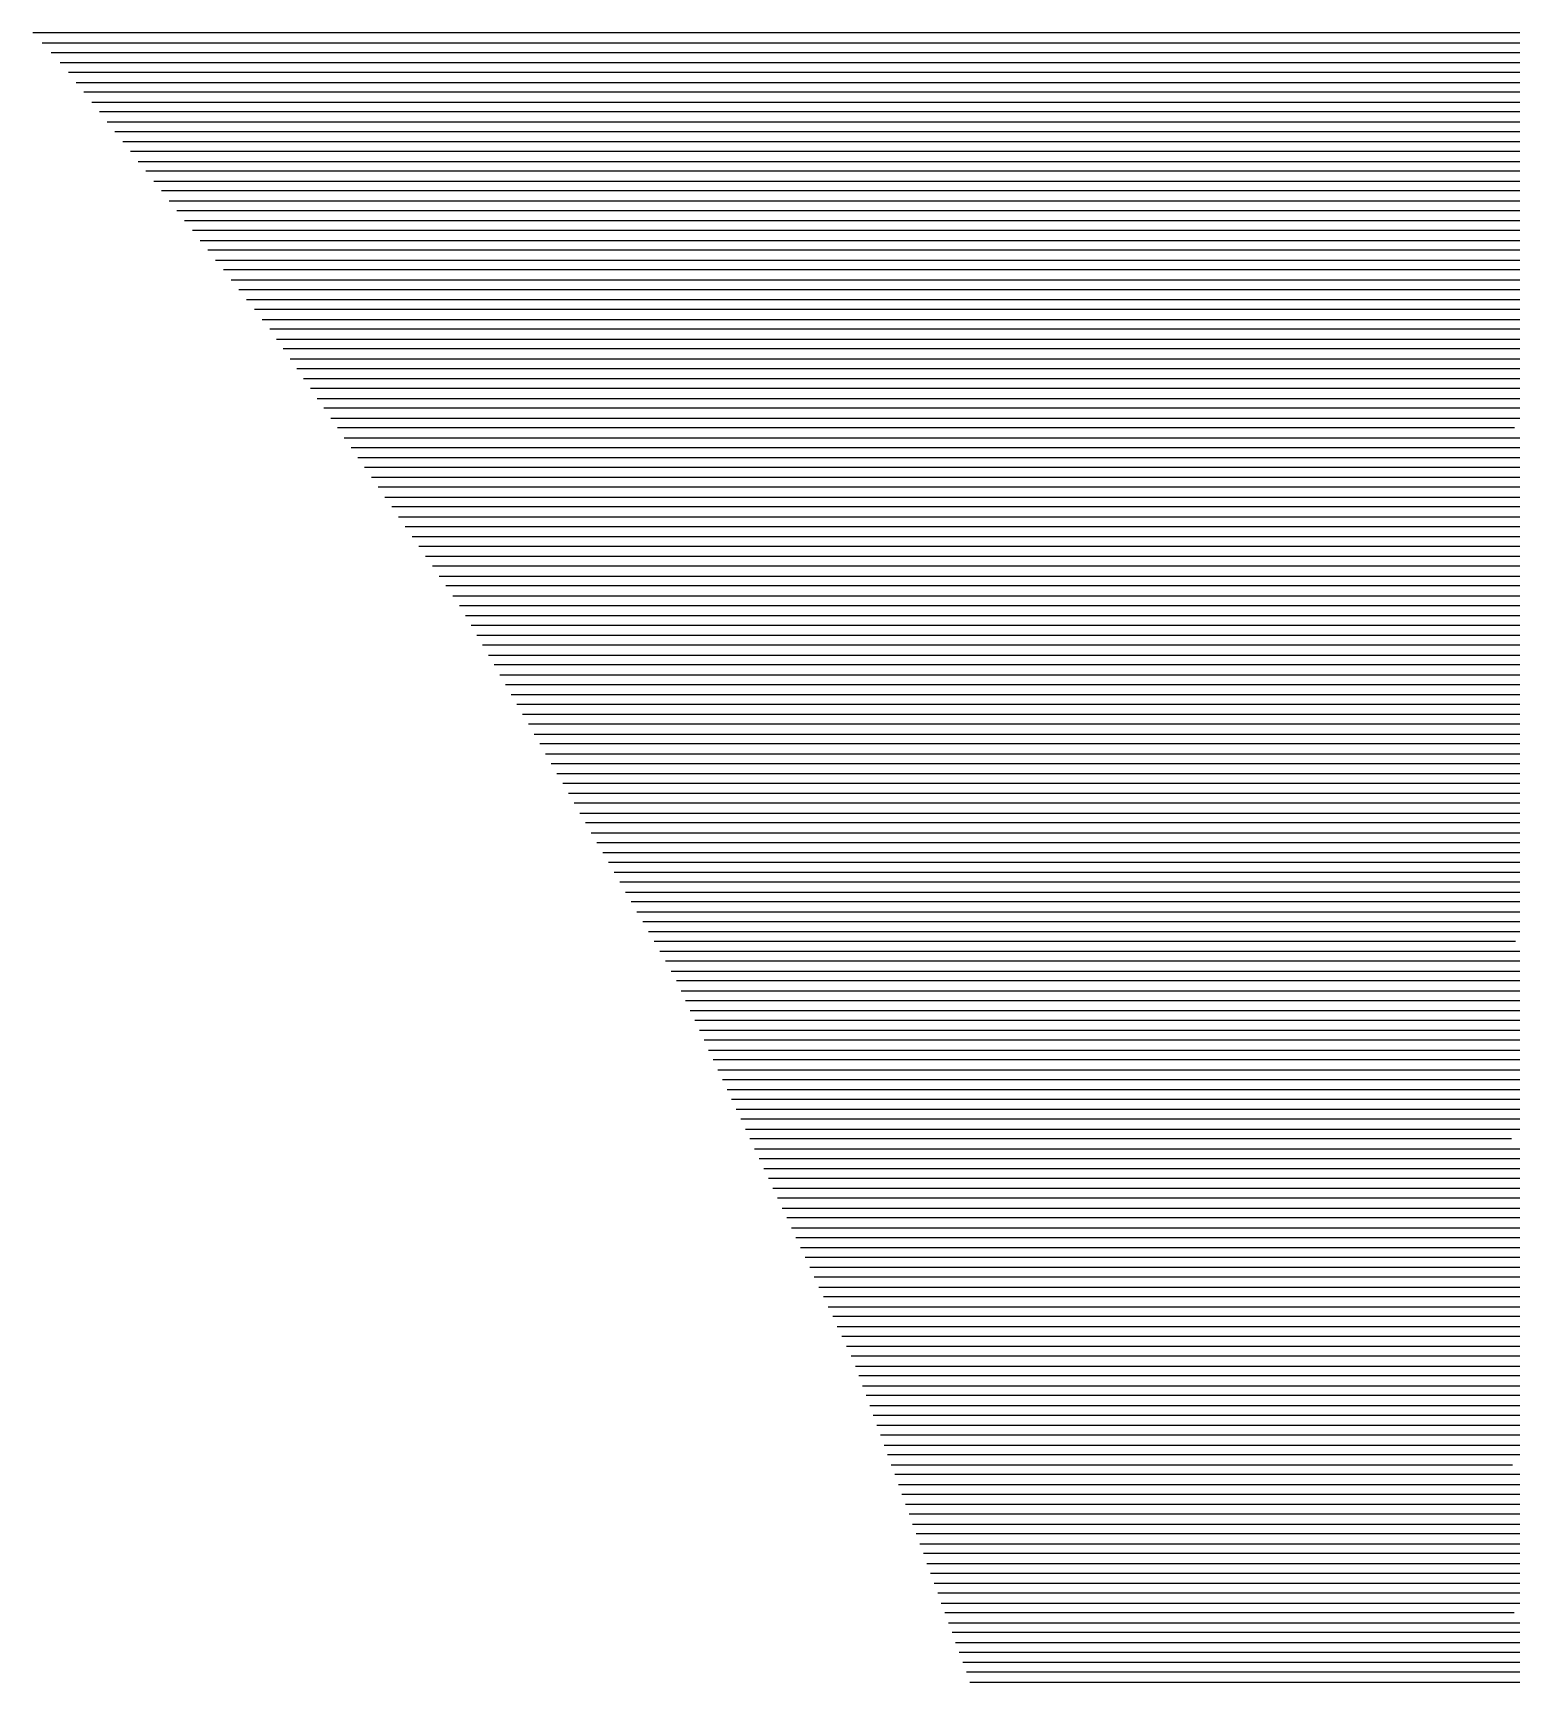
# Model space of a CAD drawing. Header units: metres. Extents: x -6.9 to 6.9, y -7 to 7.
# Drawn here: x 3.711 to 5.208, y 1.678 to 3.348 of the extents above; entities that cross this region are included whole.
import ezdxf

# ---------------------------------------------------------------- set-up
doc = ezdxf.new("R2010")
doc.units = ezdxf.units.M

msp = doc.modelspace()

# ---------------------------------------------------------------- linework, layer by layer
for p, q in [((3.766163, 3.347827, 0.406599), (3.710956, 3.347827, 0.396415)), ((3.780358, 3.347827, 0.409272), (3.766163, 3.347827, 0.406599)), ((3.806334, 3.347827, 0.414191), (3.780358, 3.347827, 0.409272)), ((4.330241, 3.347827, 0.512249), (3.806334, 3.347827, 0.414191)), ((4.628164, 3.347827, 0.569121), (4.330241, 3.347827, 0.512249)), ((5.020671, 3.347827, 0.643281), (4.628164, 3.347827, 0.569121)), ((5.682379, 3.347827, 0.770491), (5.020671, 3.347827, 0.643281)), ((3.720134, 3.337827, 0.39854), (3.759423, 3.337827, 0.405788)), ((3.752683, 3.327827, 0.404976), (3.729311, 3.327827, 0.400665)), ((3.758692, 3.327827, 0.406108), (3.752683, 3.327827, 0.404976)), ((3.769688, 3.327827, 0.40819), (3.758692, 3.327827, 0.406108)), ((3.759423, 3.337827, 0.405788), (3.769525, 3.337827, 0.40769)), ((3.769525, 3.337827, 0.40769), (3.788011, 3.337827, 0.41119)), ((4.304862, 3.327827, 0.508357), (3.769688, 3.327827, 0.40819)), ((3.788011, 3.337827, 0.41119), (4.317552, 3.337827, 0.510303)), ((4.58288, 3.327827, 0.56143), (4.304862, 3.327827, 0.508357)), ((4.317552, 3.337827, 0.510303), (4.605522, 3.337827, 0.565275)), ((4.99062, 3.327827, 0.638467), (4.58288, 3.327827, 0.56143)), ((4.605522, 3.337827, 0.565275), (5.005646, 3.337827, 0.640874)), ((5.629621, 3.327827, 0.761312), (4.99062, 3.327827, 0.638467)), ((5.005646, 3.337827, 0.640874), (5.656, 3.337827, 0.765901)), ((3.738489, 3.317827, 0.40279), (3.745942, 3.317827, 0.404165)), ((3.745942, 3.317827, 0.404165), (3.747858, 3.317827, 0.404525)), ((4.279484, 3.307827, 0.504465), (3.746958, 3.307827, 0.404794)), ((3.747858, 3.317827, 0.404525), (3.751365, 3.317827, 0.40519)), ((3.751365, 3.317827, 0.40519), (4.292173, 3.317827, 0.506411)), ((4.537597, 3.307827, 0.553738), (4.279484, 3.307827, 0.504465)), ((4.292173, 3.317827, 0.506411), (4.560239, 3.317827, 0.557584)), ((4.960568, 3.307827, 0.633653), (4.537597, 3.307827, 0.553738)), ((4.560239, 3.317827, 0.557584), (4.975594, 3.317827, 0.63606)), ((5.576862, 3.307827, 0.752132), (4.960568, 3.307827, 0.633653)), ((4.975594, 3.317827, 0.63606), (5.603242, 3.317827, 0.756722)), ((3.754801, 3.297827, 0.406691), (4.266794, 3.297827, 0.502519)), ((4.266794, 3.297827, 0.502519), (4.514956, 3.297827, 0.549892)), ((4.514956, 3.297827, 0.549892), (4.945542, 3.297827, 0.631246)), ((4.945542, 3.297827, 0.631246), (5.550483, 3.297827, 0.747543)), ((4.254105, 3.287827, 0.500573), (3.762645, 3.287827, 0.408588)), ((3.770488, 3.277827, 0.410485), (4.241416, 3.277827, 0.498627)), ((4.241416, 3.277827, 0.498627), (4.469673, 3.277827, 0.5422)), ((4.492314, 3.287827, 0.546046), (4.254105, 3.287827, 0.500573)), ((4.469673, 3.277827, 0.5422), (4.91549, 3.277827, 0.626432)), ((4.930516, 3.287827, 0.628839), (4.492314, 3.287827, 0.546046)), ((4.91549, 3.277827, 0.626432), (5.497725, 3.277827, 0.738364)), ((5.524104, 3.287827, 0.742953), (4.930516, 3.287827, 0.628839)), ((4.228726, 3.267827, 0.496681), (3.778332, 3.267827, 0.412382)), ((3.786175, 3.257827, 0.414279), (4.216037, 3.257827, 0.494735)), ((4.216037, 3.257827, 0.494735), (4.42439, 3.257827, 0.534509)), ((4.447031, 3.267827, 0.538355), (4.228726, 3.267827, 0.496681)), ((4.42439, 3.257827, 0.534509), (4.885439, 3.257827, 0.621618)), ((4.900464, 3.267827, 0.624025), (4.447031, 3.267827, 0.538355)), ((4.885439, 3.257827, 0.621618), (5.444966, 3.257827, 0.729185)), ((5.471346, 3.267827, 0.733774), (4.900464, 3.267827, 0.624025)), ((4.203348, 3.247827, 0.492789), (3.794019, 3.247827, 0.416176)), ((4.401748, 3.247827, 0.530663), (4.203348, 3.247827, 0.492789)), ((4.870413, 3.247827, 0.619211), (4.401748, 3.247827, 0.530663)), ((5.418587, 3.247827, 0.724595), (4.870413, 3.247827, 0.619211)), ((3.801862, 3.237827, 0.418073), (4.190658, 3.237827, 0.490843)), ((4.177969, 3.227827, 0.488897), (3.809706, 3.227827, 0.41997)), ((4.356465, 3.227827, 0.522971), (4.177969, 3.227827, 0.488897)), ((4.190658, 3.237827, 0.490843), (4.379107, 3.237827, 0.526817)), ((4.840361, 3.227827, 0.614397), (4.356465, 3.227827, 0.522971)), ((4.379107, 3.237827, 0.526817), (4.855387, 3.237827, 0.616804)), ((5.365829, 3.227827, 0.715416), (4.840361, 3.227827, 0.614397)), ((4.855387, 3.237827, 0.616804), (5.392208, 3.237827, 0.720005)), ((3.817549, 3.217827, 0.421867), (4.16528, 3.217827, 0.486951)), ((4.152591, 3.207827, 0.485005), (3.825393, 3.207827, 0.423764)), ((4.311182, 3.207827, 0.51528), (4.152591, 3.207827, 0.485005)), ((4.16528, 3.217827, 0.486951), (4.333824, 3.217827, 0.519125)), ((4.810309, 3.207827, 0.609583), (4.311182, 3.207827, 0.51528)), ((4.333824, 3.217827, 0.519125), (4.825335, 3.217827, 0.61199)), ((5.31307, 3.207827, 0.706237), (4.810309, 3.207827, 0.609583)), ((4.825335, 3.217827, 0.61199), (5.339449, 3.217827, 0.710826)), ((3.833236, 3.197827, 0.425661), (4.139901, 3.197827, 0.483059)), ((4.139901, 3.197827, 0.483059), (4.288541, 3.197827, 0.511434)), ((4.288541, 3.197827, 0.511434), (4.795283, 3.197827, 0.607176)), ((4.795283, 3.197827, 0.607176), (5.286691, 3.197827, 0.701647)), ((4.127212, 3.187827, 0.481113), (3.84108, 3.187827, 0.427558)), ((3.848924, 3.177827, 0.429456), (4.114523, 3.177827, 0.479167)), ((4.114523, 3.177827, 0.479167), (4.243258, 3.177827, 0.503742)), ((4.265899, 3.187827, 0.507588), (4.127212, 3.187827, 0.481113)), ((4.243258, 3.177827, 0.503742), (4.765232, 3.177827, 0.602362)), ((4.780257, 3.187827, 0.604769), (4.265899, 3.187827, 0.507588)), ((4.765232, 3.177827, 0.602362), (5.233933, 3.177827, 0.692468)), ((5.260312, 3.187827, 0.697057), (4.780257, 3.187827, 0.604769)), ((4.101833, 3.167827, 0.477221), (3.856767, 3.167827, 0.431353)), ((3.864611, 3.157827, 0.43325), (4.089144, 3.157827, 0.475275)), ((4.089144, 3.157827, 0.475275), (4.197975, 3.157827, 0.49605)), ((4.220616, 3.167827, 0.499896), (4.101833, 3.167827, 0.477221)), ((4.197975, 3.157827, 0.49605), (4.73518, 3.157827, 0.597548)), ((4.750206, 3.167827, 0.599955), (4.220616, 3.167827, 0.499896)), ((4.73518, 3.157827, 0.597548), (5.181174, 3.157827, 0.683289)), ((5.207553, 3.167827, 0.687878), (4.750206, 3.167827, 0.599955)), ((5.181174, 3.157827, 0.683289), (5.533937, 3.157827, 0.750509)), ((5.549277, 3.167827, 0.752995), (5.207553, 3.167827, 0.687878)), ((4.076455, 3.147827, 0.473329), (3.872454, 3.147827, 0.435147)), ((4.175333, 3.147827, 0.492204), (4.076455, 3.147827, 0.473329)), ((4.720154, 3.147827, 0.595141), (4.175333, 3.147827, 0.492204)), ((5.154795, 3.147827, 0.678699), (4.720154, 3.147827, 0.595141)), ((5.518598, 3.147827, 0.748023), (5.154795, 3.147827, 0.678699)), ((3.880298, 3.137827, 0.437044), (4.063765, 3.137827, 0.471383)), ((4.051076, 3.127827, 0.469437), (3.888141, 3.127827, 0.438941)), ((4.13005, 3.127827, 0.484513), (4.051076, 3.127827, 0.469437)), ((4.063765, 3.137827, 0.471383), (4.152692, 3.137827, 0.488359)), ((4.690102, 3.127827, 0.590328), (4.13005, 3.127827, 0.484513)), ((4.152692, 3.137827, 0.488359), (4.705128, 3.137827, 0.592735)), ((5.102037, 3.127827, 0.66952), (4.690102, 3.127827, 0.590328)), ((4.705128, 3.137827, 0.592735), (5.128416, 3.137827, 0.67411)), ((5.487918, 3.127827, 0.743051), (5.102037, 3.127827, 0.66952)), ((5.128416, 3.137827, 0.67411), (5.503258, 3.137827, 0.745537)), ((3.895985, 3.117827, 0.440838), (4.038387, 3.117827, 0.467491)), ((4.025697, 3.107827, 0.465545), (3.903828, 3.107827, 0.442735)), ((4.084767, 3.107827, 0.476821), (4.025697, 3.107827, 0.465545)), ((4.038387, 3.117827, 0.467491), (4.107409, 3.117827, 0.480667)), ((4.66005, 3.107827, 0.585514), (4.084767, 3.107827, 0.476821)), ((4.107409, 3.117827, 0.480667), (4.675076, 3.117827, 0.587921)), ((5.049278, 3.107827, 0.660341), (4.66005, 3.107827, 0.585514)), ((4.675076, 3.117827, 0.587921), (5.075657, 3.117827, 0.66493)), ((5.457239, 3.107827, 0.738079), (5.049278, 3.107827, 0.660341)), ((5.075657, 3.117827, 0.66493), (5.472579, 3.117827, 0.740565)), ((3.911672, 3.097827, 0.444632), (4.013008, 3.097827, 0.463599)), ((4.013008, 3.097827, 0.463599), (4.062126, 3.097827, 0.472975)), ((4.062126, 3.097827, 0.472975), (4.645024, 3.097827, 0.583107)), ((4.645024, 3.097827, 0.583107), (5.022899, 3.097827, 0.655751)), ((5.022899, 3.097827, 0.655751), (5.4419, 3.097827, 0.735593)), ((4.000319, 3.087827, 0.461653), (3.919515, 3.087827, 0.446529)), ((3.927359, 3.077827, 0.448426), (3.98763, 3.077827, 0.459707)), ((3.98763, 3.077827, 0.459707), (4.016843, 3.077827, 0.465284)), ((4.039484, 3.087827, 0.469129), (4.000319, 3.087827, 0.461653)), ((4.016843, 3.077827, 0.465284), (4.614973, 3.077827, 0.578293)), ((4.629999, 3.087827, 0.5807), (4.039484, 3.087827, 0.469129)), ((4.614973, 3.077827, 0.578293), (4.97014, 3.077827, 0.646572)), ((4.99652, 3.087827, 0.651162), (4.629999, 3.087827, 0.5807)), ((4.97014, 3.077827, 0.646572), (5.411221, 3.077827, 0.730622)), ((5.42656, 3.087827, 0.733107), (4.99652, 3.087827, 0.651162)), ((3.97494, 3.067827, 0.457761), (3.935202, 3.067827, 0.450323)), ((3.943046, 3.057827, 0.45222), (3.962251, 3.057827, 0.455815)), ((3.962251, 3.057827, 0.455815), (3.97156, 3.057827, 0.457592)), ((3.97156, 3.057827, 0.457592), (4.584921, 3.057827, 0.573479)), ((3.994201, 3.067827, 0.461438), (3.97494, 3.067827, 0.457761)), ((4.599947, 3.067827, 0.575886), (3.994201, 3.067827, 0.461438)), ((4.584921, 3.057827, 0.573479), (4.917382, 3.057827, 0.637393)), ((4.943761, 3.067827, 0.641982), (4.599947, 3.067827, 0.575886)), ((4.917382, 3.057827, 0.637393), (5.380542, 3.057827, 0.72565)), ((5.395881, 3.067827, 0.728136), (4.943761, 3.067827, 0.641982)), ((4.569895, 3.047827, 0.571072), (3.950826, 3.047827, 0.454107)), ((4.891003, 3.047827, 0.632803), (4.569895, 3.047827, 0.571072)), ((5.365202, 3.047827, 0.723164), (4.891003, 3.047827, 0.632803)), ((3.957688, 3.037827, 0.455835), (4.554869, 3.037827, 0.568665)), ((4.539843, 3.027827, 0.566258), (3.964551, 3.027827, 0.457564)), ((4.838244, 3.027827, 0.623624), (4.539843, 3.027827, 0.566258)), ((4.554869, 3.037827, 0.568665), (4.864624, 3.037827, 0.628214)), ((5.334523, 3.027827, 0.718192), (4.838244, 3.027827, 0.623624)), ((4.864624, 3.037827, 0.628214), (5.349863, 3.037827, 0.720678)), ((3.971413, 3.017827, 0.459292), (4.524817, 3.017827, 0.563851)), ((4.509792, 3.007827, 0.561444), (3.978276, 3.007827, 0.461021)), ((4.785486, 3.007827, 0.614445), (4.509792, 3.007827, 0.561444)), ((4.524817, 3.017827, 0.563851), (4.811865, 3.017827, 0.619034)), ((5.303844, 3.007827, 0.71322), (4.785486, 3.007827, 0.614445)), ((4.811865, 3.017827, 0.619034), (5.319184, 3.017827, 0.715706)), ((3.985138, 2.997827, 0.462749), (4.494766, 2.997827, 0.559037)), ((4.494766, 2.997827, 0.559037), (4.759107, 2.997827, 0.609855)), ((4.759107, 2.997827, 0.609855), (5.288505, 2.997827, 0.710734)), ((4.47974, 2.987827, 0.55663), (3.992001, 2.987827, 0.464478)), ((3.998863, 2.977827, 0.466206), (4.464714, 2.977827, 0.554223)), ((4.464714, 2.977827, 0.554223), (4.706348, 2.977827, 0.600676)), ((4.732728, 2.987827, 0.605266), (4.47974, 2.987827, 0.55663)), ((4.706348, 2.977827, 0.600676), (5.257826, 2.977827, 0.705762)), ((5.273165, 2.987827, 0.708248), (4.732728, 2.987827, 0.605266)), ((4.449688, 2.967827, 0.551816), (4.005725, 2.967827, 0.467935)), ((4.012588, 2.957827, 0.469664), (4.434662, 2.957827, 0.549409)), ((4.434662, 2.957827, 0.549409), (4.65359, 2.957827, 0.591497)), ((4.679969, 2.967827, 0.596087), (4.449688, 2.967827, 0.551816)), ((4.65359, 2.957827, 0.591497), (5.227146, 2.957827, 0.70079)), ((5.242486, 2.967827, 0.703276), (4.679969, 2.967827, 0.596087)), ((4.419636, 2.947827, 0.547002), (4.01945, 2.947827, 0.471392)), ((4.627211, 2.947827, 0.586907), (4.419636, 2.947827, 0.547002)), ((5.211807, 2.947827, 0.698304), (4.627211, 2.947827, 0.586907)), ((4.026313, 2.937827, 0.473121), (4.40461, 2.937827, 0.544595)), ((4.389585, 2.927827, 0.542188), (4.033175, 2.927827, 0.474849)), ((4.574452, 2.927827, 0.577728), (4.389585, 2.927827, 0.542188)), ((4.40461, 2.937827, 0.544595), (4.600831, 2.937827, 0.582318)), ((5.181128, 2.927827, 0.693333), (4.574452, 2.927827, 0.577728)), ((4.600831, 2.937827, 0.582318), (5.196467, 2.937827, 0.695819)), ((5.824298, 2.927827, 0.817882), (5.181128, 2.927827, 0.693333)), ((5.196467, 2.937827, 0.695819), (5.851659, 2.937827, 0.822696)), ((4.040037, 2.917827, 0.476578), (4.374559, 2.917827, 0.539781)), ((4.359533, 2.907827, 0.537374), (4.0469, 2.907827, 0.478306)), ((4.521694, 2.907827, 0.568549), (4.359533, 2.907827, 0.537374)), ((4.374559, 2.917827, 0.539781), (4.548073, 2.917827, 0.573139)), ((5.150449, 2.907827, 0.688361), (4.521694, 2.907827, 0.568549)), ((4.548073, 2.917827, 0.573139), (5.165788, 2.917827, 0.690847)), ((5.769575, 2.907827, 0.808254), (5.150449, 2.907827, 0.688361)), ((5.165788, 2.917827, 0.690847), (5.796936, 2.917827, 0.813068)), ((4.053762, 2.897827, 0.480035), (4.344507, 2.897827, 0.534967)), ((4.344507, 2.897827, 0.534967), (4.495315, 2.897827, 0.563959)), ((4.495315, 2.897827, 0.563959), (5.135109, 2.897827, 0.685875)), ((5.135109, 2.897827, 0.685875), (5.742214, 2.897827, 0.80344)), ((4.329481, 2.887827, 0.53256), (4.060625, 2.887827, 0.481763)), ((4.067487, 2.877827, 0.483492), (4.314455, 2.877827, 0.530154)), ((4.314455, 2.877827, 0.530154), (4.442556, 2.877827, 0.55478)), ((4.468935, 2.887827, 0.55937), (4.329481, 2.887827, 0.53256)), ((4.442556, 2.877827, 0.55478), (5.10443, 2.877827, 0.680903)), ((5.11977, 2.887827, 0.683389), (4.468935, 2.887827, 0.55937)), ((5.10443, 2.877827, 0.680903), (5.687491, 2.877827, 0.793812)), ((5.714852, 2.887827, 0.798626), (5.11977, 2.887827, 0.683389)), ((4.299429, 2.867827, 0.527747), (4.07435, 2.867827, 0.485221)), ((4.081212, 2.857827, 0.486949), (4.284403, 2.857827, 0.52534)), ((4.284403, 2.857827, 0.52534), (4.389798, 2.857827, 0.545601)), ((4.416177, 2.867827, 0.550191), (4.299429, 2.867827, 0.527747)), ((4.389798, 2.857827, 0.545601), (5.073751, 2.857827, 0.675931)), ((5.089091, 2.867827, 0.678417), (4.416177, 2.867827, 0.550191)), ((5.073751, 2.857827, 0.675931), (5.632768, 2.857827, 0.784184)), ((5.66013, 2.867827, 0.788998), (5.089091, 2.867827, 0.678417)), ((4.269378, 2.847827, 0.522933), (4.088074, 2.847827, 0.488678)), ((4.363419, 2.847827, 0.541012), (4.269378, 2.847827, 0.522933)), ((5.058412, 2.847827, 0.673445), (4.363419, 2.847827, 0.541012)), ((5.605407, 2.847827, 0.77937), (5.058412, 2.847827, 0.673445)), ((4.094937, 2.837827, 0.490406), (4.254352, 2.837827, 0.520526)), ((4.239326, 2.827827, 0.518119), (4.101799, 2.827827, 0.492135)), ((4.31066, 2.827827, 0.531832), (4.239326, 2.827827, 0.518119)), ((4.254352, 2.837827, 0.520526), (4.337039, 2.837827, 0.536422)), ((5.027733, 2.827827, 0.668473), (4.31066, 2.827827, 0.531832)), ((4.337039, 2.837827, 0.536422), (5.043072, 2.837827, 0.670959)), ((5.550684, 2.827827, 0.769742), (5.027733, 2.827827, 0.668473)), ((5.043072, 2.837827, 0.670959), (5.578045, 2.837827, 0.774556)), ((4.108662, 2.817827, 0.493863), (4.2243, 2.817827, 0.515712)), ((4.209274, 2.807827, 0.513305), (4.115524, 2.807827, 0.495592)), ((4.257902, 2.807827, 0.522653), (4.209274, 2.807827, 0.513305)), ((4.2243, 2.817827, 0.515712), (4.284281, 2.817827, 0.527243)), ((4.997054, 2.807827, 0.663501), (4.257902, 2.807827, 0.522653)), ((4.284281, 2.817827, 0.527243), (5.012393, 2.817827, 0.665987)), ((5.495961, 2.807827, 0.760114), (4.997054, 2.807827, 0.663501)), ((5.012393, 2.817827, 0.665987), (5.523323, 2.817827, 0.764928)), ((4.122386, 2.797827, 0.49732), (4.194248, 2.797827, 0.510898)), ((4.194248, 2.797827, 0.510898), (4.231522, 2.797827, 0.518064)), ((4.231522, 2.797827, 0.518064), (4.981714, 2.797827, 0.661016)), ((4.981714, 2.797827, 0.661016), (5.4686, 2.797827, 0.7553)), ((4.179222, 2.787827, 0.508491), (4.129249, 2.787827, 0.499049)), ((4.136111, 2.777827, 0.500778), (4.164196, 2.777827, 0.506084)), ((4.164196, 2.777827, 0.506084), (4.178764, 2.777827, 0.508884)), ((4.178764, 2.777827, 0.508884), (4.951035, 2.777827, 0.656044)), ((4.205143, 2.787827, 0.513474), (4.179222, 2.787827, 0.508491)), ((4.966375, 2.787827, 0.65853), (4.205143, 2.787827, 0.513474)), ((4.951035, 2.777827, 0.656044), (5.413877, 2.777827, 0.745672)), ((5.441238, 2.787827, 0.750486), (4.966375, 2.787827, 0.65853)), ((4.149171, 2.767827, 0.503677), (4.142974, 2.767827, 0.502506)), ((4.149068, 2.757827, 0.5041), (4.920356, 2.757827, 0.651072)), ((4.152385, 2.767827, 0.504295), (4.149171, 2.767827, 0.503677)), ((4.935695, 2.767827, 0.653558), (4.152385, 2.767827, 0.504295)), ((4.920356, 2.757827, 0.651072), (5.359154, 2.757827, 0.736045)), ((5.386516, 2.767827, 0.740858), (4.935695, 2.767827, 0.653558)), ((4.905016, 2.747827, 0.648586), (4.15486, 2.747827, 0.505641)), ((5.331793, 2.747827, 0.731231), (4.905016, 2.747827, 0.648586)), ((4.160652, 2.737827, 0.507181), (4.889677, 2.737827, 0.6461)), ((4.874337, 2.727827, 0.643614), (4.166443, 2.727827, 0.508722)), ((5.27707, 2.727827, 0.721603), (4.874337, 2.727827, 0.643614)), ((4.889677, 2.737827, 0.6461), (5.304432, 2.737827, 0.726417)), ((4.172235, 2.717827, 0.510263), (4.858998, 2.717827, 0.641128)), ((4.843658, 2.707827, 0.638642), (4.178026, 2.707827, 0.511803)), ((5.222347, 2.707827, 0.711975), (4.843658, 2.707827, 0.638642)), ((4.858998, 2.717827, 0.641128), (5.249709, 2.717827, 0.716789)), ((4.183818, 2.697827, 0.513344), (4.828319, 2.697827, 0.636156)), ((4.828319, 2.697827, 0.636156), (5.194986, 2.697827, 0.707161)), ((5.194986, 2.697827, 0.707161), (5.635978, 2.697827, 0.7919)), ((4.812979, 2.687827, 0.63367), (4.18961, 2.687827, 0.514885)), ((4.195401, 2.677827, 0.516425), (4.79764, 2.677827, 0.631184)), ((4.79764, 2.677827, 0.631184), (5.140263, 2.677827, 0.697533)), ((5.167625, 2.687827, 0.702347), (4.812979, 2.687827, 0.63367)), ((5.140263, 2.677827, 0.697533), (5.604628, 2.677827, 0.786764)), ((5.620303, 2.687827, 0.789332), (5.167625, 2.687827, 0.702347)), ((4.7823, 2.667827, 0.628698), (4.201193, 2.667827, 0.517966)), ((4.206984, 2.657827, 0.519507), (4.766961, 2.657827, 0.626212)), ((4.766961, 2.657827, 0.626212), (5.085541, 2.657827, 0.687905)), ((5.112902, 2.667827, 0.692719), (4.7823, 2.667827, 0.628698)), ((5.085541, 2.657827, 0.687905), (5.573278, 2.657827, 0.781627)), ((5.588953, 2.667827, 0.784195), (5.112902, 2.667827, 0.692719)), ((4.751621, 2.647827, 0.623727), (4.212776, 2.647827, 0.521048)), ((5.058179, 2.647827, 0.683091), (4.751621, 2.647827, 0.623727)), ((5.557603, 2.647827, 0.779059), (5.058179, 2.647827, 0.683091)), ((4.218568, 2.637827, 0.522588), (4.736282, 2.637827, 0.621241)), ((4.720942, 2.627827, 0.618755), (4.224359, 2.627827, 0.524129)), ((5.003456, 2.627827, 0.673463), (4.720942, 2.627827, 0.618755)), ((4.736282, 2.637827, 0.621241), (5.030818, 2.637827, 0.678277)), ((5.526254, 2.627827, 0.773922), (5.003456, 2.627827, 0.673463)), ((5.030818, 2.637827, 0.678277), (5.541929, 2.637827, 0.77649)), ((4.230151, 2.617827, 0.52567), (4.705603, 2.617827, 0.616269)), ((4.690263, 2.607827, 0.613783), (4.235942, 2.607827, 0.52721)), ((4.948734, 2.607827, 0.663835), (4.690263, 2.607827, 0.613783)), ((4.705603, 2.617827, 0.616269), (4.976095, 2.617827, 0.668649)), ((5.494904, 2.607827, 0.768786), (4.948734, 2.607827, 0.663835)), ((4.976095, 2.617827, 0.668649), (5.510579, 2.617827, 0.771354)), ((4.241734, 2.597827, 0.528751), (4.674923, 2.597827, 0.611297)), ((4.674923, 2.597827, 0.611297), (4.921372, 2.597827, 0.659021)), ((4.921372, 2.597827, 0.659021), (5.479229, 2.597827, 0.766217)), ((4.659584, 2.587827, 0.608811), (4.247526, 2.587827, 0.530292)), ((4.253317, 2.577827, 0.531832), (4.644244, 2.577827, 0.606325)), ((4.644244, 2.577827, 0.606325), (4.866649, 2.577827, 0.649393)), ((4.894011, 2.587827, 0.654207), (4.659584, 2.587827, 0.608811)), ((4.866649, 2.577827, 0.649393), (5.44788, 2.577827, 0.761081)), ((5.463554, 2.587827, 0.763649), (4.894011, 2.587827, 0.654207)), ((4.628905, 2.567827, 0.603839), (4.259109, 2.567827, 0.533373)), ((4.2649, 2.557827, 0.534914), (4.613565, 2.557827, 0.601353)), ((4.613565, 2.557827, 0.601353), (4.811927, 2.557827, 0.639766)), ((4.839288, 2.567827, 0.64458), (4.628905, 2.567827, 0.603839)), ((4.811927, 2.557827, 0.639766), (5.41653, 2.557827, 0.755944)), ((5.432205, 2.567827, 0.758512), (4.839288, 2.567827, 0.64458)), ((4.598226, 2.547827, 0.598867), (4.270692, 2.547827, 0.536454)), ((4.784565, 2.547827, 0.634952), (4.598226, 2.547827, 0.598867)), ((5.400855, 2.547827, 0.753376), (4.784565, 2.547827, 0.634952)), ((4.276484, 2.537827, 0.537995), (4.582886, 2.537827, 0.596381)), ((4.567547, 2.527827, 0.593895), (4.282275, 2.527827, 0.539536)), ((4.729843, 2.527827, 0.625324), (4.567547, 2.527827, 0.593895)), ((4.582886, 2.537827, 0.596381), (4.757204, 2.537827, 0.630138)), ((5.369505, 2.527827, 0.748239), (4.729843, 2.527827, 0.625324)), ((4.757204, 2.537827, 0.630138), (5.38518, 2.537827, 0.750807)), ((4.288067, 2.517827, 0.541076), (4.552207, 2.517827, 0.591409)), ((4.536868, 2.507827, 0.588924), (4.293858, 2.507827, 0.542617)), ((4.67512, 2.507827, 0.615696), (4.536868, 2.507827, 0.588924)), ((4.552207, 2.517827, 0.591409), (4.702481, 2.517827, 0.62051)), ((5.338156, 2.507827, 0.743103), (4.67512, 2.507827, 0.615696)), ((4.702481, 2.517827, 0.62051), (5.353831, 2.517827, 0.745671)), ((4.29965, 2.497827, 0.544158), (4.521528, 2.497827, 0.586438)), ((4.521528, 2.497827, 0.586438), (4.647758, 2.497827, 0.610882)), ((4.647758, 2.497827, 0.610882), (5.322481, 2.497827, 0.740534)), ((4.506189, 2.487827, 0.583952), (4.305442, 2.487827, 0.545699)), ((4.311233, 2.477827, 0.547239), (4.490849, 2.477827, 0.581466)), ((4.490849, 2.477827, 0.581466), (4.593036, 2.477827, 0.601254)), ((4.620397, 2.487827, 0.606068), (4.506189, 2.487827, 0.583952)), ((4.593036, 2.477827, 0.601254), (5.291131, 2.477827, 0.735398)), ((5.306806, 2.487827, 0.737966), (4.620397, 2.487827, 0.606068)), ((4.47551, 2.467827, 0.57898), (4.317025, 2.467827, 0.54878)), ((4.322816, 2.457827, 0.550321), (4.46017, 2.457827, 0.576494)), ((4.46017, 2.457827, 0.576494), (4.538313, 2.457827, 0.591626)), ((4.565674, 2.467827, 0.59644), (4.47551, 2.467827, 0.57898)), ((4.538313, 2.457827, 0.591626), (5.259782, 2.457827, 0.730261)), ((5.275456, 2.467827, 0.732829), (4.565674, 2.467827, 0.59644)), ((4.444831, 2.447827, 0.574008), (4.328608, 2.447827, 0.551861)), ((4.510951, 2.447827, 0.586812), (4.444831, 2.447827, 0.574008)), ((5.244107, 2.447827, 0.727693), (4.510951, 2.447827, 0.586812)), ((4.3344, 2.437827, 0.553402), (4.429491, 2.437827, 0.571522)), ((4.414151, 2.427827, 0.569036), (4.340191, 2.427827, 0.554943)), ((4.456229, 2.427827, 0.577184), (4.414151, 2.427827, 0.569036)), ((4.429491, 2.437827, 0.571522), (4.48359, 2.437827, 0.581998)), ((5.212757, 2.427827, 0.722556), (4.456229, 2.427827, 0.577184)), ((4.48359, 2.437827, 0.581998), (5.228432, 2.437827, 0.725124)), ((4.345983, 2.417827, 0.556483), (4.398812, 2.417827, 0.56655)), ((4.383472, 2.407827, 0.564064), (4.351774, 2.407827, 0.558024)), ((4.401506, 2.407827, 0.567556), (4.383472, 2.407827, 0.564064)), ((4.398812, 2.417827, 0.56655), (4.428867, 2.417827, 0.57237)), ((5.181407, 2.407827, 0.71742), (4.401506, 2.407827, 0.567556)), ((4.428867, 2.417827, 0.57237), (5.197082, 2.417827, 0.719988)), ((5.736165, 2.407827, 0.825577), (5.181407, 2.407827, 0.71742)), ((5.197082, 2.417827, 0.719988), (5.765462, 2.417827, 0.830801)), ((4.357566, 2.397827, 0.559565), (4.368133, 2.397827, 0.561578)), ((4.368133, 2.397827, 0.561578), (4.374145, 2.397827, 0.562742)), ((4.374145, 2.397827, 0.562742), (5.165733, 2.397827, 0.714851)), ((5.165733, 2.397827, 0.714851), (5.706868, 2.397827, 0.820353)), ((5.150058, 2.387827, 0.712283), (4.362789, 2.387827, 0.561004)), ((4.367444, 2.377827, 0.562342), (5.134383, 2.377827, 0.709715)), ((5.134383, 2.377827, 0.709715), (5.648274, 2.377827, 0.809905)), ((5.677571, 2.387827, 0.815129), (5.150058, 2.387827, 0.712283)), ((5.118708, 2.367827, 0.707146), (4.372099, 2.367827, 0.563681)), ((4.376754, 2.357827, 0.565019), (5.103033, 2.357827, 0.704578)), ((5.103033, 2.357827, 0.704578), (5.589681, 2.357827, 0.799456)), ((5.618977, 2.367827, 0.804681), (5.118708, 2.367827, 0.707146)), ((5.087358, 2.347827, 0.70201), (4.381409, 2.347827, 0.566357)), ((5.560384, 2.347827, 0.794232), (5.087358, 2.347827, 0.70201)), ((4.386064, 2.337827, 0.567695), (5.071684, 2.337827, 0.699441)), ((5.056009, 2.327827, 0.696873), (4.390718, 2.327827, 0.569033)), ((5.50179, 2.327827, 0.783784), (5.056009, 2.327827, 0.696873)), ((5.071684, 2.337827, 0.699441), (5.531087, 2.337827, 0.789008)), ((4.395373, 2.317827, 0.570371), (5.040334, 2.317827, 0.694305)), ((5.024659, 2.307827, 0.691737), (4.400028, 2.307827, 0.57171)), ((5.443196, 2.307827, 0.773336), (5.024659, 2.307827, 0.691737)), ((5.040334, 2.317827, 0.694305), (5.472493, 2.317827, 0.77856)), ((4.404683, 2.297827, 0.573048), (5.008984, 2.297827, 0.689168)), ((5.008984, 2.297827, 0.689168), (5.413899, 2.297827, 0.768112)), ((4.993309, 2.287827, 0.6866), (4.409338, 2.287827, 0.574386)), ((4.413993, 2.277827, 0.575724), (4.977635, 2.277827, 0.684032)), ((4.977635, 2.277827, 0.684032), (5.355306, 2.277827, 0.757664)), ((5.384603, 2.287827, 0.762888), (4.993309, 2.287827, 0.6866)), ((4.96196, 2.267827, 0.681463), (4.418648, 2.267827, 0.577062)), ((4.423302, 2.257827, 0.578401), (4.946285, 2.257827, 0.678895)), ((4.946285, 2.257827, 0.678895), (5.296712, 2.257827, 0.747216)), ((5.326009, 2.267827, 0.75244), (4.96196, 2.267827, 0.681463)), ((4.93061, 2.247827, 0.676327), (4.427957, 2.247827, 0.579739)), ((4.432612, 2.237827, 0.581077), (4.914935, 2.237827, 0.673758)), ((4.914935, 2.237827, 0.673758), (5.238118, 2.237827, 0.736767)), ((5.267415, 2.247827, 0.741991), (4.93061, 2.247827, 0.676327)), ((4.89926, 2.227827, 0.67119), (4.437267, 2.227827, 0.582415)), ((5.208822, 2.227827, 0.731543), (4.89926, 2.227827, 0.67119)), ((4.441922, 2.217827, 0.583753), (4.883586, 2.217827, 0.668622)), ((4.867911, 2.207827, 0.666054), (4.446577, 2.207827, 0.585091)), ((5.150228, 2.207827, 0.721095), (4.867911, 2.207827, 0.666054)), ((4.883586, 2.217827, 0.668622), (5.179525, 2.217827, 0.726319)), ((5.712923, 2.207827, 0.830091), (5.150228, 2.207827, 0.721095)), ((5.179525, 2.217827, 0.726319), (5.729159, 2.217827, 0.832785)), ((4.451232, 2.197827, 0.58643), (4.852236, 2.197827, 0.663485)), ((4.836561, 2.187827, 0.660917), (4.455886, 2.187827, 0.587768)), ((5.091634, 2.187827, 0.710647), (4.836561, 2.187827, 0.660917)), ((4.852236, 2.197827, 0.663485), (5.120931, 2.197827, 0.715871)), ((5.680449, 2.187827, 0.824702), (5.091634, 2.187827, 0.710647)), ((5.120931, 2.197827, 0.715871), (5.696686, 2.197827, 0.827396)), ((4.460541, 2.177827, 0.589106), (4.820886, 2.177827, 0.658349)), ((4.820886, 2.177827, 0.658349), (5.062337, 2.177827, 0.705423)), ((5.062337, 2.177827, 0.705423), (5.664213, 2.177827, 0.822008)), ((4.805211, 2.167827, 0.65578), (4.465196, 2.167827, 0.590444)), ((4.469851, 2.157827, 0.591782), (4.789537, 2.157827, 0.653212)), ((4.789537, 2.157827, 0.653212), (5.003744, 2.157827, 0.694975)), ((5.033041, 2.167827, 0.700199), (4.805211, 2.167827, 0.65578)), ((5.003744, 2.157827, 0.694975), (5.631739, 2.157827, 0.816619)), ((5.647976, 2.167827, 0.819313), (5.033041, 2.167827, 0.700199)), ((4.773862, 2.147827, 0.650644), (4.474506, 2.147827, 0.593121)), ((4.479161, 2.137827, 0.594459), (4.758187, 2.137827, 0.648075)), ((4.758187, 2.137827, 0.648075), (4.94515, 2.137827, 0.684526)), ((4.974447, 2.147827, 0.689751), (4.773862, 2.147827, 0.650644)), ((4.94515, 2.137827, 0.684526), (5.599266, 2.137827, 0.81123)), ((5.615503, 2.147827, 0.813925), (4.974447, 2.147827, 0.689751)), ((4.742512, 2.127827, 0.645507), (4.483816, 2.127827, 0.595797)), ((4.915853, 2.127827, 0.679302), (4.742512, 2.127827, 0.645507)), ((5.583029, 2.127827, 0.808536), (4.915853, 2.127827, 0.679302)), ((4.48847, 2.117827, 0.597135), (4.726837, 2.117827, 0.642939)), ((4.711162, 2.107827, 0.640371), (4.493125, 2.107827, 0.598473)), ((4.857259, 2.107827, 0.668854), (4.711162, 2.107827, 0.640371)), ((4.726837, 2.117827, 0.642939), (4.886556, 2.117827, 0.674078)), ((5.550556, 2.107827, 0.803147), (4.857259, 2.107827, 0.668854)), ((4.886556, 2.117827, 0.674078), (5.566792, 2.117827, 0.805842)), ((4.49778, 2.097827, 0.599811), (4.695488, 2.097827, 0.637802)), ((4.679813, 2.087827, 0.635234), (4.502435, 2.087827, 0.60115)), ((4.798666, 2.087827, 0.658406), (4.679813, 2.087827, 0.635234)), ((4.695488, 2.097827, 0.637802), (4.827963, 2.097827, 0.66363)), ((5.518082, 2.087827, 0.797759), (4.798666, 2.087827, 0.658406)), ((4.827963, 2.097827, 0.66363), (5.534319, 2.097827, 0.800453)), ((4.50709, 2.077827, 0.602488), (4.664138, 2.077827, 0.632666)), ((4.664138, 2.077827, 0.632666), (4.769369, 2.077827, 0.653182)), ((4.769369, 2.077827, 0.653182), (5.501846, 2.077827, 0.795064)), ((4.648463, 2.067827, 0.630097), (4.511745, 2.067827, 0.603826)), ((4.5164, 2.057827, 0.605164), (4.632788, 2.057827, 0.627529)), ((4.632788, 2.057827, 0.627529), (4.710775, 2.057827, 0.642734)), ((4.740072, 2.067827, 0.647958), (4.648463, 2.067827, 0.630097)), ((4.710775, 2.057827, 0.642734), (5.469372, 2.057827, 0.789676)), ((5.485609, 2.067827, 0.79237), (4.740072, 2.067827, 0.647958)), ((4.617113, 2.047827, 0.624961), (4.521054, 2.047827, 0.606502)), ((4.525709, 2.037827, 0.607841), (4.601439, 2.037827, 0.622392)), ((4.601439, 2.037827, 0.622392), (4.652182, 2.037827, 0.632285)), ((4.681478, 2.047827, 0.63751), (4.617113, 2.047827, 0.624961)), ((4.652182, 2.037827, 0.632285), (5.436899, 2.037827, 0.784287)), ((5.453136, 2.047827, 0.786982), (4.681478, 2.047827, 0.63751)), ((4.585764, 2.027827, 0.619824), (4.530364, 2.027827, 0.609179)), ((4.622885, 2.027827, 0.627061), (4.585764, 2.027827, 0.619824)), ((5.420662, 2.027827, 0.781593), (4.622885, 2.027827, 0.627061)), ((4.535019, 2.017827, 0.610517), (4.570089, 2.017827, 0.617256)), ((4.554414, 2.007827, 0.614688), (4.539674, 2.007827, 0.611855)), ((4.564291, 2.007827, 0.616613), (4.554414, 2.007827, 0.614688)), ((5.388189, 2.007827, 0.776204), (4.564291, 2.007827, 0.616613)), ((4.570089, 2.017827, 0.617256), (4.593588, 2.017827, 0.621837)), ((4.593588, 2.017827, 0.621837), (5.404425, 2.017827, 0.778899)), ((4.544046, 1.997827, 0.613142), (5.371952, 1.997827, 0.77351)), ((5.355715, 1.987827, 0.770816), (4.547671, 1.987827, 0.614295)), ((4.551297, 1.977827, 0.615449), (5.339479, 1.977827, 0.768121)), ((5.323242, 1.967827, 0.765427), (4.554923, 1.967827, 0.616602)), ((4.558548, 1.957827, 0.617755), (5.307005, 1.957827, 0.762733)), ((5.290769, 1.947827, 0.760038), (4.562174, 1.947827, 0.618908)), ((4.5658, 1.937827, 0.620061), (5.274532, 1.937827, 0.757344)), ((5.258295, 1.927827, 0.75465), (4.569425, 1.927827, 0.621214)), ((4.573051, 1.917827, 0.622367), (5.242058, 1.917827, 0.751955)), ((5.225822, 1.907827, 0.749261), (4.576677, 1.907827, 0.62352)), ((4.580302, 1.897827, 0.624673), (5.209585, 1.897827, 0.746567)), ((5.193348, 1.887827, 0.743873), (4.583928, 1.887827, 0.625826)), ((5.644586, 1.887827, 0.83241), (5.193348, 1.887827, 0.743873)), ((4.587554, 1.877827, 0.626979), (5.177112, 1.877827, 0.741178)), ((5.177112, 1.877827, 0.741178), (5.613642, 1.877827, 0.826831)), ((5.160875, 1.867827, 0.738484), (4.591179, 1.867827, 0.628132)), ((4.594805, 1.857827, 0.629286), (5.144638, 1.857827, 0.73579)), ((5.144638, 1.857827, 0.73579), (5.551755, 1.857827, 0.815671)), ((5.582699, 1.867827, 0.821251), (5.160875, 1.867827, 0.738484)), ((5.128402, 1.847827, 0.733095), (4.598431, 1.847827, 0.630439)), ((4.602056, 1.837827, 0.631592), (5.112165, 1.837827, 0.730401)), ((5.112165, 1.837827, 0.730401), (5.489868, 1.837827, 0.804511)), ((5.520812, 1.847827, 0.810091), (5.128402, 1.847827, 0.733095)), ((5.095928, 1.827827, 0.727707), (4.605682, 1.827827, 0.632745)), ((5.458925, 1.827827, 0.798931), (5.095928, 1.827827, 0.727707)), ((4.609308, 1.817827, 0.633898), (5.079691, 1.817827, 0.725012)), ((5.063455, 1.807827, 0.722318), (4.612933, 1.807827, 0.635051)), ((5.397037, 1.807827, 0.787771), (5.063455, 1.807827, 0.722318)), ((5.079691, 1.817827, 0.725012), (5.427981, 1.817827, 0.793351)), ((4.616559, 1.797827, 0.636204), (5.047218, 1.797827, 0.719624)), ((5.030981, 1.787827, 0.716929), (4.620185, 1.787827, 0.637357)), ((5.33515, 1.787827, 0.776611), (5.030981, 1.787827, 0.716929)), ((5.047218, 1.797827, 0.719624), (5.366094, 1.797827, 0.782191)), ((4.62381, 1.777827, 0.63851), (5.014745, 1.777827, 0.714235)), ((5.014745, 1.777827, 0.714235), (5.304207, 1.777827, 0.771031)), ((4.998508, 1.767827, 0.711541), (4.627436, 1.767827, 0.639663)), ((4.631062, 1.757827, 0.640816), (4.982271, 1.757827, 0.708847)), ((4.982271, 1.757827, 0.708847), (5.24232, 1.757827, 0.759871)), ((5.273263, 1.767827, 0.765451), (4.998508, 1.767827, 0.711541)), ((4.966035, 1.747827, 0.706152), (4.634687, 1.747827, 0.641969)), ((4.638313, 1.737827, 0.643123), (4.949798, 1.737827, 0.703458)), ((4.949798, 1.737827, 0.703458), (5.180433, 1.737827, 0.748711)), ((5.211376, 1.747827, 0.754291), (4.966035, 1.747827, 0.706152)), ((5.180433, 1.737827, 0.748711), (6.691475, 1.737827, 1.045466)), ((4.933561, 1.727827, 0.700764), (4.641939, 1.727827, 0.644276)), ((5.149489, 1.727827, 0.743131), (4.933561, 1.727827, 0.700764)), ((6.694204, 1.727827, 1.046499), (5.149489, 1.727827, 0.743131)), ((4.645564, 1.717827, 0.645429), (4.917324, 1.717827, 0.698069)), ((4.901088, 1.707827, 0.695375), (4.64919, 1.707827, 0.646582)), ((5.087602, 1.707827, 0.731971), (4.901088, 1.707827, 0.695375)), ((4.917324, 1.717827, 0.698069), (5.118546, 1.717827, 0.737551)), ((6.49008, 1.707827, 1.007405), (5.087602, 1.707827, 0.731971)), ((5.118546, 1.717827, 0.737551), (6.63161, 1.717827, 1.034704)), ((4.652816, 1.697827, 0.647735), (4.884851, 1.697827, 0.692681)), ((4.868614, 1.687827, 0.689986), (4.656441, 1.687827, 0.648888)), ((5.025715, 1.687827, 0.720811), (4.868614, 1.687827, 0.689986)), ((4.884851, 1.697827, 0.692681), (5.056659, 1.697827, 0.726391)), ((6.20702, 1.687827, 0.952809), (5.025715, 1.687827, 0.720811)), ((5.056659, 1.697827, 0.726391), (6.34855, 1.697827, 0.980107)), ((4.660067, 1.677827, 0.650041), (4.852378, 1.677827, 0.687292)), ((4.852378, 1.677827, 0.687292), (4.994772, 1.677827, 0.715231)), ((4.994772, 1.677827, 0.715231), (6.065489, 1.677827, 0.925511))]:
    msp.add_line(p, q)

doc.saveas('drawing.dxf')
